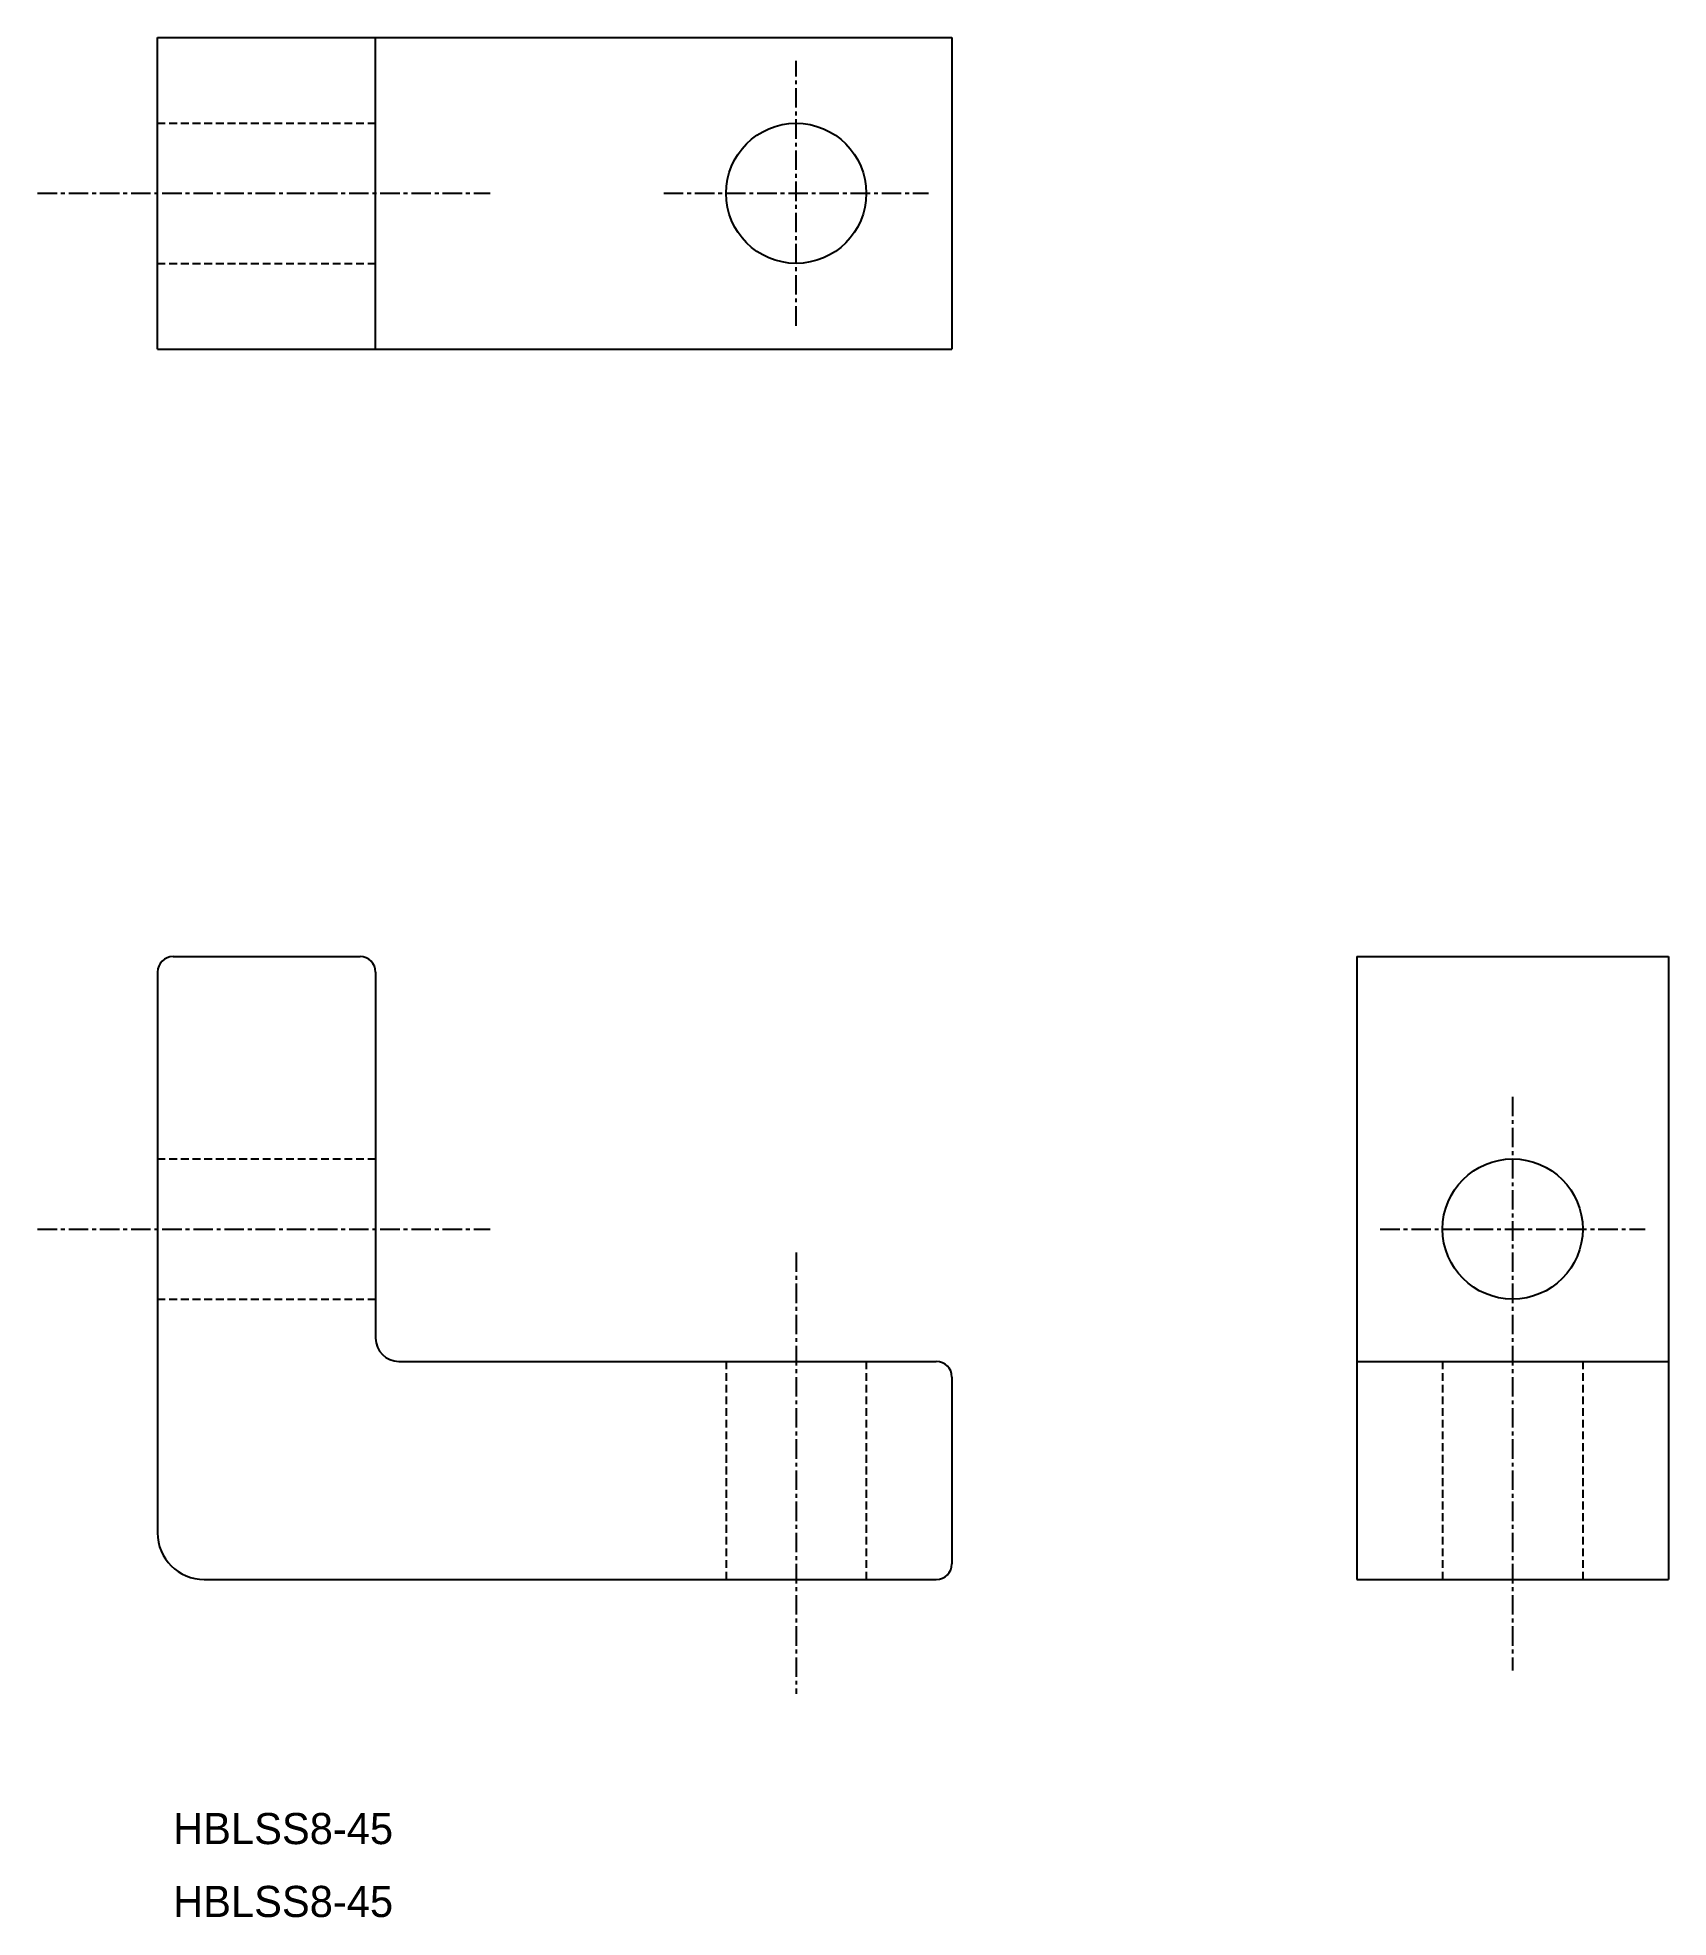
# Model space of a CAD drawing. Extents: x 0 to 105, y 13 to 134.
import ezdxf

# ---------------------------------------------------------------- set-up
doc = ezdxf.new("R2010")
doc.units = 0
doc.linetypes.add('CENTER', pattern=[2, 1.25, -0.25, 0.25, -0.25])
doc.linetypes.add('DASHED', pattern=[0.75, 0.5, -0.25])
doc.layers.get('0').update_dxf_attribs({"linetype": 'CONTINUOUS'})
doc.layers.add('CENTER', color=1, linetype='CENTER')

msp = doc.modelspace()

# ---------------------------------------------------------------- linework, layer by layer
for p, q in [((7.7, 113.68), (7.7, 133.68)), ((7.7, 133.68), (58.7, 133.68)), ((21.7, 113.68), (21.7, 133.68)), ((58.7, 133.68), (58.7, 113.68)), ((7.7, 113.68), (58.7, 113.68))]:
    msp.add_line(p, q)
at = {"color": 3, "linetype": 'DASHED'}
for p, q in [((7.7, 128.18), (21.7, 128.18)), ((7.7, 119.18), (21.7, 119.18)), ((7.7, 61.68), (21.7, 61.68)), ((7.7, 52.68), (21.7, 52.68)), ((44.2, 48.68), (44.2, 34.68)), ((53.2, 48.68), (53.2, 34.68)), ((90.2, 48.68), (90.2, 34.68)), ((99.2, 48.68), (99.2, 34.68))]:
    msp.add_line(p, q, dxfattribs=at)
at = {"color": 7, "linetype": 'CONTINUOUS'}
for p, q in [((7.7, 73.68), (7.7, 37.68)), ((8.7, 74.68), (20.7, 74.68)), ((21.7, 73.68), (21.7, 50.18)), ((84.7, 74.68), (84.7, 34.68)), ((84.7, 74.68), (104.7, 74.68)), ((104.7, 74.68), (104.7, 34.68)), ((23.2, 48.68), (57.7, 48.68)), ((84.7, 48.68), (104.7, 48.68)), ((58.7, 47.68), (58.7, 35.68)), ((10.7, 34.68), (57.7, 34.68)), ((84.7, 34.68), (104.7, 34.68))]:
    msp.add_line(p, q, dxfattribs=at)
for centre in [(48.7, 123.68), (94.7, 57.18)]:
    msp.add_circle(centre, 4.5, dxfattribs=at)
for centre, radius, start, end in [((8.7, 73.68), 1, 90, 180), ((20.7, 73.68), 1, 0, 90), ((23.2, 50.18), 1.5, 180, 270), ((57.7, 47.68), 1, 0, 90), ((10.7, 37.68), 3, 180, 270), ((57.7, 35.68), 1, 270, 0)]:
    msp.add_arc(centre, radius, start, end, dxfattribs=at)
at = {"layer": 'CENTER', "color": 1, "linetype": 'CENTER'}
for p, q in [((48.7, 115.18), (48.7, 132.18)), ((0, 123.68), (29.05, 123.68)), ((40.2, 123.68), (57.2, 123.68)), ((94.7, 65.68), (94.7, 28.84)), ((0, 57.18), (29.05, 57.18)), ((86.2, 57.18), (103.2, 57.18)), ((48.7, 55.68), (48.7, 27.33))]:
    msp.add_line(p, q, dxfattribs=at)

# ---------------------------------------------------------------- texts
at = {"color": 7, "linetype": 'CONTINUOUS'}
for p in [(8.7, 17.69), (8.7, 13.01)]:
    msp.add_text('HBLSS8-45', height=2, dxfattribs=at).set_placement(p)

doc.saveas('drawing.dxf')
